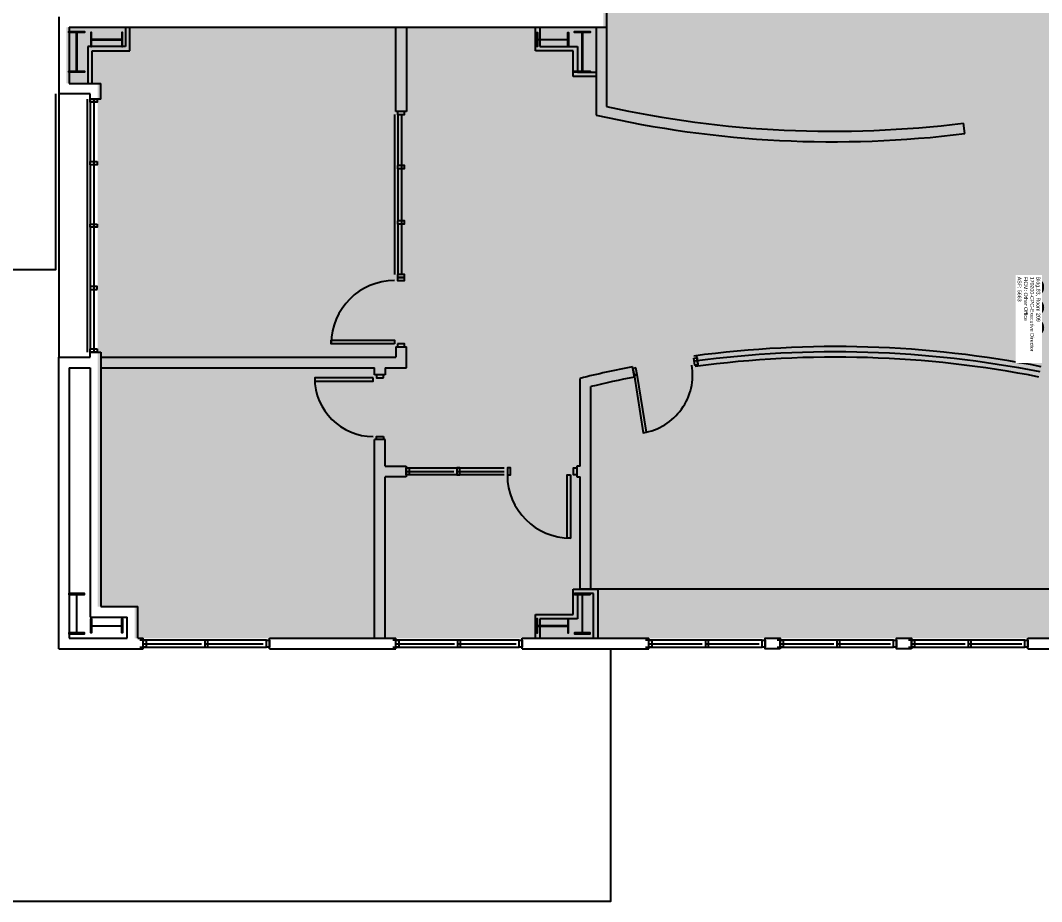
# Model space of a CAD drawing. Header units: inches. Extents: x 69173478 to 69175804, y 27696061 to 27697563.
# Drawn here: x 69174320 to 69174901, y 27696061 to 27696563 of the extents above; entities that cross this region are included whole.
import ezdxf
from ezdxf.enums import TextEntityAlignment as Align

# ---------------------------------------------------------------- set-up
doc = ezdxf.new("R2010")
doc.units = ezdxf.units.IN
doc.header["$LTSCALE"] = 0.5
doc.header["$MEASUREMENT"] = 0
for name, color, linetype in [('A-DOOR', 2, 'Continuous'), ('A-FLOR', 3, 'Continuous'), ('A-GLAZ', 1, 'Continuous'), ('A-IDEN-VNUM', 4, 'Continuous'), ('A-SITE', 3, 'Continuous'), ('A-WALL', 5, 'Continuous'), ('Rooms-Category-Color', 7, 'Continuous'), ('Rooms-College-Color', 7, 'Continuous'), ('Rooms-Department-Color', 7, 'Continuous'), ('Rooms-Division-Color', 7, 'Continuous'), ('Rooms-Information', 7, 'Continuous')]:
    doc.layers.add(name, color=color, linetype=linetype)
doc.styles.add('CP_ROOMSNUMBER', font='arial.ttf', dxfattribs={"height": 1})

msp = doc.modelspace()

# ---------------------------------------------------------------- hatches: boundary and pattern name
at = {"layer": 'Rooms-Category-Color', "true_color": 0xfa9ba3}
msp.add_hatch(color=241, dxfattribs=at).paths.add_polyline_path([(69174897.78, 27697422.84), (69175469.78, 27697422.84), (69175469.78, 27697302.84), (69175509.78, 27697302.84), (69175509.78, 27696558.84), (69175533.78, 27696558.84), (69175533.78, 27696498.84), (69175509.78, 27696498.84), (69175509.78, 27696336.84), (69175533.78, 27696336.84), (69175533.78, 27696210.84), (69174384.78, 27696210.84), (69174384.78, 27696228.84), (69174363.69, 27696228.84), (69174363.69, 27696526.84), (69174345.78, 27696526.84), (69174345.78, 27696558.84), (69174651.78, 27696558.84), (69174651.78, 27696630.84), (69174862.78, 27696630.84), (69174862.78, 27696660.84), (69174915.78, 27696660.84), (69174915.78, 27696558.84), (69175252.78, 27696558.84), (69175252.78, 27696783.84), (69175218.11, 27696783.84), (69175218.11, 27696846.84), (69175218.78, 27696846.84), (69175218.78, 27696855.84), (69175164.28, 27696855.84), (69175164.28, 27696875.13), (69175102.28, 27696875.13), (69175102.28, 27696969.84), (69174921.78, 27696969.84), (69174921.78, 27697179.84), (69174897.78, 27697179.84)])
at = {"layer": 'Rooms-College-Color', "true_color": 0xadadad}
msp.add_hatch(color=253, dxfattribs=at).paths.add_polyline_path([(69174897.78, 27697422.84), (69175469.78, 27697422.84), (69175469.78, 27697302.84), (69175509.78, 27697302.84), (69175509.78, 27696558.84), (69175533.78, 27696558.84), (69175533.78, 27696498.84), (69175509.78, 27696498.84), (69175509.78, 27696336.84), (69175533.78, 27696336.84), (69175533.78, 27696210.84), (69174384.78, 27696210.84), (69174384.78, 27696228.84), (69174363.69, 27696228.84), (69174363.69, 27696526.84), (69174345.78, 27696526.84), (69174345.78, 27696558.84), (69174651.78, 27696558.84), (69174651.78, 27696630.84), (69174862.78, 27696630.84), (69174862.78, 27696660.84), (69174915.78, 27696660.84), (69174915.78, 27696558.84), (69175252.78, 27696558.84), (69175252.78, 27696783.84), (69175218.11, 27696783.84), (69175218.11, 27696846.84), (69175218.78, 27696846.84), (69175218.78, 27696855.84), (69175164.28, 27696855.84), (69175164.28, 27696875.13), (69175102.28, 27696875.13), (69175102.28, 27696969.84), (69174921.78, 27696969.84), (69174921.78, 27697179.84), (69174897.78, 27697179.84)])
at = {"layer": 'Rooms-Department-Color', "true_color": 0x80bc67}
msp.add_hatch(color=83, dxfattribs=at).paths.add_polyline_path([(69174897.78, 27697422.84), (69175469.78, 27697422.84), (69175469.78, 27697302.84), (69175509.78, 27697302.84), (69175509.78, 27696558.84), (69175533.78, 27696558.84), (69175533.78, 27696498.84), (69175509.78, 27696498.84), (69175509.78, 27696336.84), (69175533.78, 27696336.84), (69175533.78, 27696210.84), (69174384.78, 27696210.84), (69174384.78, 27696228.84), (69174363.69, 27696228.84), (69174363.69, 27696526.84), (69174345.78, 27696526.84), (69174345.78, 27696558.84), (69174651.78, 27696558.84), (69174651.78, 27696630.84), (69174862.78, 27696630.84), (69174862.78, 27696660.84), (69174915.78, 27696660.84), (69174915.78, 27696558.84), (69175252.78, 27696558.84), (69175252.78, 27696783.84), (69175218.11, 27696783.84), (69175218.11, 27696846.84), (69175218.78, 27696846.84), (69175218.78, 27696855.84), (69175164.28, 27696855.84), (69175164.28, 27696875.13), (69175102.28, 27696875.13), (69175102.28, 27696969.84), (69174921.78, 27696969.84), (69174921.78, 27697179.84), (69174897.78, 27697179.84)])
at = {"layer": 'Rooms-Division-Color', "true_color": 0x80bc67}
msp.add_hatch(color=83, dxfattribs=at).paths.add_polyline_path([(69174897.78, 27697422.84), (69175469.78, 27697422.84), (69175469.78, 27697302.84), (69175509.78, 27697302.84), (69175509.78, 27696558.84), (69175533.78, 27696558.84), (69175533.78, 27696498.84), (69175509.78, 27696498.84), (69175509.78, 27696336.84), (69175533.78, 27696336.84), (69175533.78, 27696210.84), (69174384.78, 27696210.84), (69174384.78, 27696228.84), (69174363.69, 27696228.84), (69174363.69, 27696526.84), (69174345.78, 27696526.84), (69174345.78, 27696558.84), (69174651.78, 27696558.84), (69174651.78, 27696630.84), (69174862.78, 27696630.84), (69174862.78, 27696660.84), (69174915.78, 27696660.84), (69174915.78, 27696558.84), (69175252.78, 27696558.84), (69175252.78, 27696783.84), (69175218.11, 27696783.84), (69175218.11, 27696846.84), (69175218.78, 27696846.84), (69175218.78, 27696855.84), (69175164.28, 27696855.84), (69175164.28, 27696875.13), (69175102.28, 27696875.13), (69175102.28, 27696969.84), (69174921.78, 27696969.84), (69174921.78, 27697179.84), (69174897.78, 27697179.84)])

# ---------------------------------------------------------------- linework, layer by layer
at = {"layer": 'A-DOOR'}
for points in [[(69174532.78, 27696378.59), (69174496.78, 27696378.59), (69174496.78, 27696380.59), (69174532.78, 27696380.59)], [(69174669.25, 27696360.94), (69174674.44, 27696327.89), (69174676.27, 27696328.19), (69174671, 27696361.14)], [(69174520.69, 27696359.09), (69174487.31, 27696359.09), (69174487.31, 27696357.24), (69174520.69, 27696357.24)], [(69174633.03, 27696303.84), (69174633.03, 27696267.84), (69174631.03, 27696267.84), (69174631.03, 27696303.84)]]:
    msp.add_lwpolyline(points, close=True, dxfattribs=at)
for centre, radius, start, end in [((69174532.78, 27696378.59), 36, 90, 180), ((69174669.15, 27696360.88), 33.41, 279.10043, 9.4609), ((69174520.69, 27696359.09), 33.38, 180, 270), ((69174633.03, 27696303.84), 36, 180, 270)]:
    msp.add_arc(centre, radius, start, end, dxfattribs=at)
at = {"layer": 'A-FLOR'}
for points in [[(69174351.66, 27696533.84), (69174351.66, 27696555.84), (69174347.28, 27696555.84), (69174347.28, 27696556.34), (69174356.28, 27696556.34), (69174356.28, 27696555.84), (69174351.91, 27696555.84), (69174351.91, 27696533.84), (69174356.28, 27696533.84), (69174356.28, 27696533.34), (69174347.28, 27696533.34), (69174347.28, 27696533.84)], [(69174360.16, 27696551.75), (69174377.41, 27696551.75), (69174377.41, 27696547.84), (69174377.78, 27696547.84), (69174377.78, 27696555.84), (69174377.41, 27696555.84), (69174377.41, 27696551.94), (69174360.16, 27696551.94), (69174360.16, 27696555.84), (69174359.78, 27696555.84), (69174359.78, 27696547.84), (69174360.16, 27696547.84)], [(69174631.41, 27696551.75), (69174614.16, 27696551.75), (69174614.16, 27696547.84), (69174613.78, 27696547.84), (69174613.78, 27696555.84), (69174614.16, 27696555.84), (69174614.16, 27696551.94), (69174631.41, 27696551.94), (69174631.41, 27696555.84), (69174631.78, 27696555.84), (69174631.78, 27696547.84), (69174631.41, 27696547.84)], [(69174639.66, 27696533.84), (69174639.66, 27696555.84), (69174635.28, 27696555.84), (69174635.28, 27696556.34), (69174644.28, 27696556.34), (69174644.28, 27696555.84), (69174639.91, 27696555.84), (69174639.91, 27696533.84), (69174644.28, 27696533.84), (69174644.28, 27696533.34), (69174635.28, 27696533.34), (69174635.28, 27696533.84)], [(69174351.66, 27696235.84), (69174351.66, 27696213.84), (69174347.28, 27696213.84), (69174347.28, 27696213.34), (69174356.28, 27696213.34), (69174356.28, 27696213.84), (69174351.91, 27696213.84), (69174351.91, 27696235.84), (69174356.28, 27696235.84), (69174356.28, 27696236.34), (69174347.28, 27696236.34), (69174347.28, 27696235.84)], [(69174639.66, 27696235.84), (69174639.66, 27696213.84), (69174635.28, 27696213.84), (69174635.28, 27696213.34), (69174644.28, 27696213.34), (69174644.28, 27696213.84), (69174639.91, 27696213.84), (69174639.91, 27696235.84), (69174644.28, 27696235.84), (69174644.28, 27696236.34), (69174635.28, 27696236.34), (69174635.28, 27696235.84)], [(69174360.16, 27696217.94), (69174377.41, 27696217.94), (69174377.41, 27696221.84), (69174377.78, 27696221.84), (69174377.78, 27696213.84), (69174377.41, 27696213.84), (69174377.41, 27696217.75), (69174360.16, 27696217.75), (69174360.16, 27696213.84), (69174359.78, 27696213.84), (69174359.78, 27696221.84), (69174360.16, 27696221.84)], [(69174631.41, 27696217.94), (69174614.16, 27696217.94), (69174614.16, 27696221.84), (69174613.78, 27696221.84), (69174613.78, 27696213.84), (69174614.16, 27696213.84), (69174614.16, 27696217.75), (69174631.41, 27696217.75), (69174631.41, 27696213.84), (69174631.78, 27696213.84), (69174631.78, 27696221.84), (69174631.41, 27696221.84)]]:
    msp.add_lwpolyline(points, close=True, dxfattribs=at)
at = {"layer": 'A-GLAZ'}
for p, q in [((69174357.69, 27696517.84), (69174357.69, 27696373.84)), ((69174361.69, 27696373.84), (69174361.69, 27696517.84)), ((69174359.69, 27696482.28), (69174359.69, 27696516.09)), ((69174532.78, 27696509.09), (69174532.78, 27696418.09)), ((69174534.78, 27696480.17), (69174534.78, 27696509.09)), ((69174536.78, 27696509.09), (69174536.78, 27696418.09)), ((69174359.69, 27696446.72), (69174359.69, 27696480.53)), ((69174534.78, 27696448.62), (69174534.78, 27696478.42)), ((69174359.69, 27696411.15), (69174359.69, 27696444.97)), ((69174534.78, 27696418.09), (69174534.78, 27696446.87)), ((69174359.69, 27696375.59), (69174359.69, 27696409.4)), ((69174539.44, 27696307.84), (69174595.28, 27696307.84)), ((69174539.44, 27696305.84), (69174566.49, 27696305.84)), ((69174595.28, 27696303.84), (69174539.44, 27696303.84)), ((69174568.24, 27696305.84), (69174595.28, 27696305.84)), ((69174459.78, 27696209.72), (69174387.78, 27696209.72)), ((69174603.78, 27696209.72), (69174531.78, 27696209.72)), ((69174742.12, 27696209.72), (69174675.78, 27696209.72)), ((69174816.95, 27696209.72), (69174750.62, 27696209.72)), ((69174891.78, 27696209.72), (69174825.45, 27696209.72)), ((69174387.78, 27696205.72), (69174459.78, 27696205.72)), ((69174389.53, 27696207.72), (69174422.91, 27696207.72)), ((69174424.66, 27696207.72), (69174458.03, 27696207.72)), ((69174531.78, 27696205.72), (69174603.78, 27696205.72)), ((69174533.53, 27696207.72), (69174566.91, 27696207.72)), ((69174568.66, 27696207.72), (69174602.03, 27696207.72)), ((69174675.78, 27696205.72), (69174742.12, 27696205.72)), ((69174677.53, 27696207.72), (69174708.07, 27696207.72)), ((69174709.82, 27696207.72), (69174740.37, 27696207.72)), ((69174750.62, 27696205.72), (69174816.95, 27696205.72)), ((69174752.37, 27696207.72), (69174782.91, 27696207.72)), ((69174784.66, 27696207.72), (69174815.2, 27696207.72)), ((69174825.45, 27696205.72), (69174891.78, 27696205.72)), ((69174827.2, 27696207.72), (69174857.74, 27696207.72)), ((69174859.49, 27696207.72), (69174890.03, 27696207.72))]:
    msp.add_line(p, q, dxfattribs=at)
for centre, radius, start, end in [((69174783.78, 27695770.94), 606, 78.84373, 97.6428), ((69174783.78, 27695770.94), 603, 78.84373, 97.6428), ((69174783.79, 27695771.04), 599.9, 78.84688, 97.64506)]:
    msp.add_arc(centre, radius, start, end, dxfattribs=at)
at = {"layer": 'A-SITE'}
msp.add_lwpolyline([(69174655.78, 27696204.84), (69174655.78, 27696060.84), (69174369.78, 27696060.84), (69173763.78, 27696060.84), (69173763.78, 27696204.84), (69173793.69, 27696204.84), (69173793.78, 27696354.84), (69173763.78, 27696354.84), (69173763.78, 27696420.84), (69173811.88, 27696420.84), (69173811.88, 27696418.8), (69173847.78, 27696418.8), (69173847.78, 27696420.84), (69174339.78, 27696420.84), (69174339.78, 27696520.84)], dxfattribs=at)
at = {"layer": 'A-WALL'}
for p, q in [((69174653.53, 27696630.84), (69174653.53, 27696558.84)), ((69174341.53, 27696564.84), (69174341.53, 27696520.84)), ((69174347.53, 27696558.84), (69174347.53, 27696526.84)), ((69174347.53, 27696558.84), (69174653.53, 27696558.84)), ((69174379.53, 27696558.84), (69174379.53, 27696547.84)), ((69174382.03, 27696545.34), (69174382.03, 27696558.84)), ((69174533.53, 27696510.84), (69174533.53, 27696558.84)), ((69174539.53, 27696558.84), (69174539.53, 27696510.84)), ((69174613.03, 27696545.34), (69174613.03, 27696558.84)), ((69174615.53, 27696558.84), (69174615.53, 27696547.84)), ((69174647.53, 27696558.84), (69174647.53, 27696508.84)), ((69174653.53, 27696558.84), (69174653.53, 27696513.65)), ((69174379.53, 27696547.84), (69174358.03, 27696547.84)), ((69174358.03, 27696547.84), (69174358.03, 27696526.84)), ((69174615.53, 27696547.84), (69174637.03, 27696547.84)), ((69174637.03, 27696547.84), (69174637.03, 27696533.34)), ((69174360.53, 27696526.84), (69174360.53, 27696545.34)), ((69174360.53, 27696545.34), (69174382.03, 27696545.34)), ((69174634.53, 27696545.34), (69174613.03, 27696545.34)), ((69174634.53, 27696530.84), (69174634.53, 27696545.34)), ((69174647.53, 27696530.84), (69174634.53, 27696530.84)), ((69174637.03, 27696533.34), (69174647.53, 27696533.34)), ((69174347.53, 27696526.84), (69174365.44, 27696526.84)), ((69174365.44, 27696517.84), (69174365.44, 27696526.84)), ((69174359.44, 27696520.84), (69174341.53, 27696520.84)), ((69174341.53, 27696520.84), (69174341.53, 27696370.84)), ((69174359.44, 27696517.84), (69174359.44, 27696520.84)), ((69174365.44, 27696517.84), (69174359.44, 27696517.84)), ((69174539.53, 27696510.84), (69174533.53, 27696510.84)), ((69174857.53, 27696498.27), (69174856.79, 27696504.23)), ((69174359.44, 27696373.84), (69174365.44, 27696373.84)), ((69174359.44, 27696370.84), (69174359.44, 27696373.84)), ((69174365.44, 27696373.84), (69174365.44, 27696364.84)), ((69174533.53, 27696376.84), (69174539.53, 27696376.84)), ((69174533.53, 27696376.84), (69174533.53, 27696370.84)), ((69174539.53, 27696364.84), (69174539.53, 27696376.84)), ((69174341.53, 27696204.84), (69174341.53, 27696370.84)), ((69174341.53, 27696370.84), (69174359.44, 27696370.84)), ((69174365.44, 27696370.84), (69174533.53, 27696370.84)), ((69174705.73, 27696365.61), (69174704.94, 27696371.56)), ((69174347.53, 27696364.84), (69174347.53, 27696210.84)), ((69174347.53, 27696364.84), (69174359.44, 27696364.84)), ((69174359.44, 27696364.84), (69174359.44, 27696222.84)), ((69174365.44, 27696364.84), (69174365.44, 27696228.84)), ((69174365.44, 27696364.84), (69174521.44, 27696364.84)), ((69174521.44, 27696360.84), (69174521.44, 27696364.84)), ((69174527.44, 27696360.84), (69174521.44, 27696360.84)), ((69174527.44, 27696364.84), (69174539.53, 27696364.84)), ((69174527.44, 27696364.84), (69174527.44, 27696360.84)), ((69174669.48, 27696359.61), (69174668.28, 27696365.49)), ((69174638.53, 27696308.84), (69174638.53, 27696358.84)), ((69174644.53, 27696238.84), (69174644.53, 27696354.14)), ((69174521.44, 27696210.84), (69174521.44, 27696323.97)), ((69174527.44, 27696323.97), (69174521.44, 27696323.97)), ((69174527.44, 27696308.84), (69174527.44, 27696323.97)), ((69174527.44, 27696308.84), (69174539.44, 27696308.84)), ((69174539.44, 27696308.84), (69174539.44, 27696302.84)), ((69174638.53, 27696308.84), (69174636.53, 27696308.84)), ((69174636.53, 27696308.84), (69174636.53, 27696302.84)), ((69174527.44, 27696210.84), (69174527.44, 27696302.84)), ((69174539.44, 27696302.84), (69174527.44, 27696302.84)), ((69174636.53, 27696302.84), (69174638.53, 27696302.84)), ((69174638.53, 27696238.84), (69174638.53, 27696302.84)), ((69174634.53, 27696224.34), (69174634.53, 27696238.84)), ((69174634.53, 27696238.84), (69174648.53, 27696238.84)), ((69174926.53, 27696238.84), (69174638.53, 27696238.84)), ((69174648.53, 27696238.84), (69174648.53, 27696210.84)), ((69174646.03, 27696236.34), (69174637.03, 27696236.34)), ((69174637.03, 27696236.34), (69174637.03, 27696221.84)), ((69174646.03, 27696210.84), (69174646.03, 27696236.34)), ((69174365.44, 27696228.84), (69174386.53, 27696228.84)), ((69174386.53, 27696210.84), (69174386.53, 27696228.84)), ((69174359.44, 27696222.84), (69174380.53, 27696222.84)), ((69174380.53, 27696210.84), (69174380.53, 27696222.84)), ((69174613.03, 27696210.84), (69174613.03, 27696224.34)), ((69174613.03, 27696224.34), (69174634.53, 27696224.34)), ((69174637.03, 27696221.84), (69174615.53, 27696221.84)), ((69174615.53, 27696221.84), (69174615.53, 27696210.84)), ((69174347.53, 27696210.84), (69174380.53, 27696210.84)), ((69174386.53, 27696210.84), (69174389.53, 27696210.84)), ((69174389.53, 27696204.84), (69174389.53, 27696210.84)), ((69174461.53, 27696210.84), (69174533.53, 27696210.84)), ((69174461.53, 27696204.84), (69174461.53, 27696210.84)), ((69174533.53, 27696204.84), (69174533.53, 27696210.84)), ((69174605.53, 27696210.84), (69174677.53, 27696210.84)), ((69174605.53, 27696204.84), (69174605.53, 27696210.84)), ((69174677.53, 27696204.84), (69174677.53, 27696210.84)), ((69174893.53, 27696210.84), (69174965.53, 27696210.84)), ((69174893.53, 27696204.84), (69174893.53, 27696210.84)), ((69174341.53, 27696204.84), (69174389.53, 27696204.84)), ((69174461.53, 27696204.84), (69174533.53, 27696204.84)), ((69174605.53, 27696204.84), (69174677.43, 27696204.84)), ((69174605.53, 27696204.84), (69174677.53, 27696204.84)), ((69174893.53, 27696204.84), (69174965.53, 27696204.84))]:
    msp.add_line(p, q, dxfattribs=at)
for points in [[(69174363.44, 27696517.84), (69174363.44, 27696516.09), (69174359.44, 27696516.09), (69174359.44, 27696517.84)], [(69174534.53, 27696510.84), (69174534.53, 27696509.09), (69174538.53, 27696509.09), (69174538.53, 27696510.84)], [(69174363.44, 27696482.28), (69174363.44, 27696480.53), (69174359.44, 27696480.53), (69174359.44, 27696482.28)], [(69174534.53, 27696480.17), (69174534.53, 27696478.42), (69174538.53, 27696478.42), (69174538.53, 27696480.17)], [(69174534.53, 27696448.62), (69174534.53, 27696446.87), (69174538.53, 27696446.87), (69174538.53, 27696448.62)], [(69174363.44, 27696446.72), (69174363.44, 27696444.97), (69174359.44, 27696444.97), (69174359.44, 27696446.72)], [(69174534.53, 27696418.09), (69174534.53, 27696416.34), (69174538.53, 27696416.34), (69174538.53, 27696418.09)], [(69174534.53, 27696416.34), (69174534.53, 27696414.59), (69174538.53, 27696414.59), (69174538.53, 27696416.34)], [(69174363.44, 27696409.4), (69174363.44, 27696411.15), (69174359.44, 27696411.15), (69174359.44, 27696409.4)], [(69174534.53, 27696378.59), (69174534.53, 27696376.84), (69174538.53, 27696376.84), (69174538.53, 27696378.59)], [(69174363.44, 27696375.59), (69174363.44, 27696373.84), (69174359.44, 27696373.84), (69174359.44, 27696375.59)], [(69174703.34, 27696370.34), (69174705.08, 27696370.57), (69174705.59, 27696366.6), (69174703.86, 27696366.37)], [(69174526.44, 27696359.09), (69174526.44, 27696360.84), (69174522.44, 27696360.84), (69174522.44, 27696359.09)], [(69174670.19, 27696364.86), (69174668.48, 27696364.51), (69174669.28, 27696360.59), (69174671, 27696360.94)], [(69174526.44, 27696325.72), (69174526.44, 27696323.97), (69174522.44, 27696323.97), (69174522.44, 27696325.72)], [(69174541.19, 27696303.84), (69174539.44, 27696303.84), (69174539.44, 27696307.84), (69174541.19, 27696307.84)], [(69174568.24, 27696303.84), (69174569.99, 27696303.84), (69174569.99, 27696307.84), (69174568.24, 27696307.84)], [(69174597.03, 27696303.84), (69174598.78, 27696303.84), (69174598.78, 27696307.84), (69174597.03, 27696307.84)], [(69174636.53, 27696303.84), (69174634.78, 27696303.84), (69174634.78, 27696307.84), (69174636.53, 27696307.84)], [(69174391.28, 27696205.72), (69174389.53, 27696205.72), (69174389.53, 27696209.72), (69174391.28, 27696209.72)], [(69174424.66, 27696205.72), (69174426.41, 27696205.72), (69174426.41, 27696209.72), (69174424.66, 27696209.72)], [(69174461.53, 27696205.72), (69174459.78, 27696205.72), (69174459.78, 27696209.72), (69174461.53, 27696209.72)], [(69174535.28, 27696205.72), (69174533.53, 27696205.72), (69174533.53, 27696209.72), (69174535.28, 27696209.72)], [(69174568.66, 27696205.72), (69174570.41, 27696205.72), (69174570.41, 27696209.72), (69174568.66, 27696209.72)], [(69174605.53, 27696205.72), (69174603.78, 27696205.72), (69174603.78, 27696209.72), (69174605.53, 27696209.72)], [(69174679.28, 27696205.72), (69174677.53, 27696205.72), (69174677.53, 27696209.72), (69174679.28, 27696209.72)], [(69174709.82, 27696205.72), (69174711.57, 27696205.72), (69174711.57, 27696209.72), (69174709.82, 27696209.72)], [(69174743.87, 27696205.72), (69174742.12, 27696205.72), (69174742.12, 27696209.72), (69174743.87, 27696209.72)], [(69174754.12, 27696205.72), (69174752.37, 27696205.72), (69174752.37, 27696209.72), (69174754.12, 27696209.72)], [(69174784.66, 27696205.72), (69174786.41, 27696205.72), (69174786.41, 27696209.72), (69174784.66, 27696209.72)], [(69174818.7, 27696205.72), (69174816.95, 27696205.72), (69174816.95, 27696209.72), (69174818.7, 27696209.72)], [(69174828.95, 27696205.72), (69174827.2, 27696205.72), (69174827.2, 27696209.72), (69174828.95, 27696209.72)], [(69174859.49, 27696205.72), (69174861.24, 27696205.72), (69174861.24, 27696209.72), (69174859.49, 27696209.72)], [(69174893.53, 27696205.72), (69174891.78, 27696205.72), (69174891.78, 27696209.72), (69174893.53, 27696209.72)]]:
    msp.add_lwpolyline(points, close=True, dxfattribs=at)
for points in [[(69174752.37, 27696204.84), (69174743.87, 27696204.84), (69174743.87, 27696210.84), (69174752.37, 27696210.84), (69174752.37, 27696204.84)], [(69174827.2, 27696204.84), (69174818.7, 27696204.84), (69174818.7, 27696210.84), (69174827.2, 27696210.84), (69174827.2, 27696204.84)]]:
    msp.add_lwpolyline(points, dxfattribs=at)
for centre, radius, start, end in [((69174782.53, 27697099.61), 600, 257.58455, 277.10922), ((69174782.53, 27697099.61), 606, 257.12816, 277.10922), ((69174785.53, 27695770.94), 606, 101.15627, 104.03853), ((69174785.53, 27695770.94), 600, 101.15236, 103.59162)]:
    msp.add_arc(centre, radius, start, end, dxfattribs=at)

# ---------------------------------------------------------------- texts
at = {"layer": 'A-IDEN-VNUM', "style": 'CP_ROOMSNUMBER'}
msp.add_text('209', height=15, rotation=270, dxfattribs=at).set_placement((69174895.07, 27696399.25), align=Align.MIDDLE)

# ---------------------------------------------------------------- next in the draw order: texts
at = {"layer": 'Rooms-Information', "insert": (69174887.67, 27696416.73), "char_height": 2.1429, "width": 48, "attachment_point": 7, "rotation": 270, "style": 'CP_ROOMSNUMBER', "bg_fill": 3, "box_fill_scale": 1.5, "bg_fill_color": 256, "bg_fill_true_color": 13158600, "bg_fill_transparency": 0}
msp.add_mtext('Bldg.83, Room 209^M^J170200-CPC-Executive Director^M^JFICM: Other Office^M^JASF: 5663', dxfattribs=at)

doc.saveas('drawing.dxf')
